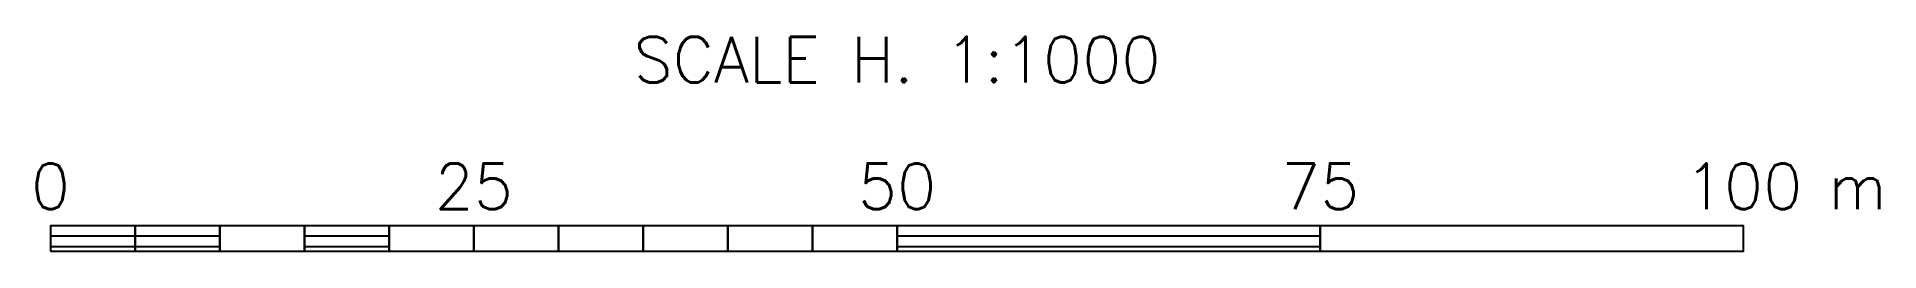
# Model space of a CAD drawing. Header units: metres. Extents: x 9 to 118, y 248 to 261.
import ezdxf
from ezdxf.enums import TextEntityAlignment as Align

# ---------------------------------------------------------------- set-up
doc = ezdxf.new("R2010")
doc.units = ezdxf.units.M
doc.styles.get("Standard").update_dxf_attribs({"font": 'Simplex.shx'})

msp = doc.modelspace()

# ---------------------------------------------------------------- hatches: boundary and pattern name
at = {"linetype": 'Continuous'}
h = msp.add_hatch(dxfattribs=at)
h.set_pattern_fill('LINE', color=1, scale=0.2, style=0)
h.paths.add_polyline_path([(10, 248), (15, 248), (15, 249.5), (10, 249.5)])
h = msp.add_hatch(dxfattribs=at)
h.set_pattern_fill('LINE', color=1, scale=0.2, style=0)
h.paths.add_polyline_path([(15, 248), (20, 248), (20, 249.5), (15, 249.5)])
h = msp.add_hatch(dxfattribs=at)
h.set_pattern_fill('LINE', color=1, scale=0.2, style=0)
h.paths.add_polyline_path([(25, 248), (30, 248), (30, 249.5), (25, 249.5)])
h = msp.add_hatch(dxfattribs=at)
h.set_pattern_fill('LINE', color=1, scale=0.2, style=0)
h.paths.add_polyline_path([(60, 248), (85, 248), (85, 249.5), (60, 249.5)])

# ---------------------------------------------------------------- linework, layer by layer
at = {"color": 2, "linetype": 'Continuous'}
for points in [[(10, 248), (15, 248), (15, 249.5), (10, 249.5)], [(15, 248), (20, 248), (20, 249.5), (15, 249.5)], [(20, 248), (25, 248), (25, 249.5), (20, 249.5)], [(25, 248), (30, 248), (30, 249.5), (25, 249.5)], [(30, 248), (35, 248), (35, 249.5), (30, 249.5)], [(35, 248), (40, 248), (40, 249.5), (35, 249.5)], [(40, 248), (45, 248), (45, 249.5), (40, 249.5)], [(45, 248), (50, 248), (50, 249.5), (45, 249.5)], [(50, 248), (55, 248), (55, 249.5), (50, 249.5)], [(55, 248), (60, 248), (60, 249.5), (55, 249.5)], [(60, 248), (85, 248), (85, 249.5), (60, 249.5)], [(85, 248), (110, 248), (110, 249.5), (85, 249.5)]]:
    msp.add_lwpolyline(points, close=True, dxfattribs=at)

# ---------------------------------------------------------------- texts
at = {"color": 3, "linetype": 'Continuous'}
msp.add_text('SCALE H. 1:1000', height=2.7, dxfattribs=at).set_placement((60, 258), align=Align.CENTER)
at = {"color": 2, "linetype": 'Continuous'}
for s, p in [('0', (10, 250.5)), ('25', (35, 250.5)), ('50', (60, 250.5)), ('75', (85, 250.5)), ('100', (110, 250.5))]:
    msp.add_text(s, height=2.7, dxfattribs=at).set_placement(p, align=Align.CENTER)
msp.add_text('m', height=2.7, dxfattribs=at).set_placement((115, 250.5))

doc.saveas('drawing.dxf')
